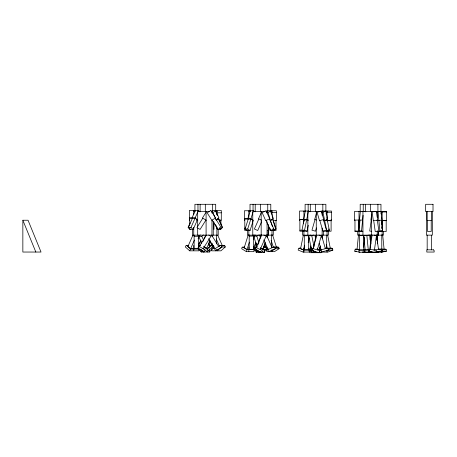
<?xml version="1.0" encoding="UTF-8"?>
<svg xmlns="http://www.w3.org/2000/svg" width="457" height="457" viewBox="0 0 457 457"><rect width="100%" height="100%" fill="white"/><g stroke="black" fill="none" stroke-linecap="round" stroke-linejoin="round"><path stroke-width="0.69" d="M359.916 252.235L354.769 251.213L354.918 249.756L355.5 249.134L357.323 249.134M360.362 211.334L359.493 220.063L362.612 220.063M358.494 234.841L357.048 249.385L359.516 249.876M362.801 231.539L358.928 231.025L360.013 220.114M358.928 231.025L361.527 231.025L363.081 215.367M363.526 247.231L364.486 237.531M369.822 249.385L371.267 234.841M363.292 252.538L377.87 252.538L377.968 251.573M370.878 220.063L371.73 214.025M371.244 220.114L369.707 231.025L371.53 231.282M370.061 249.385L372.107 234.841M374.426 250.002L376.471 235.452L373.975 235.104M305.322 211.037L303.602 219.509L304.802 219.994M307.955 220.114L306.71 219.611L304.111 219.611L301.963 230.202L304.459 231.213L307.058 231.213L308.264 225.255M303.317 235.212L300.586 248.659L303.585 249.876L304.539 245.169M299.883 230.202L304.562 230.202L306.71 219.611M299.518 219.509L306.721 219.509L308.435 211.037L310.234 211.762M303.145 252.093L303.574 249.979L299.078 248.157L298.438 248.659L298.153 250.07L303.145 252.093L309.063 252.093L309.063 248.157M308.201 242.478L309.155 237.771M310.194 250.15L310.52 248.557L311.731 248.557M311.028 248.659L311.297 247.317M311.16 248.659L310.874 250.07L312.085 250.07M312.639 249.619L312.856 248.557M313.502 247.985L316.09 235.212M319.477 249.876L320.294 245.843M321.928 237.771L322.339 235.755M311.286 249.859L310 250.379L309.646 251.287L309.932 252.704L321.054 252.704L321.34 251.287M256.571 252.521L256.149 251.179L256.411 250.208L257.622 250.208M316.524 212.991L314.656 219.509L316.467 220.028M315.004 219.611L311.971 230.202L315.501 231.213L316.45 227.9M309.852 249.876L311.011 245.843M309.595 252.093L310.206 249.979L308.641 249.528M313.034 248.659L316.89 235.212M317.272 249.876L321.317 235.755L318.9 235.058M247.774 218.8L250.31 210.746M244.792 229.014L245.209 227.672M247.471 230.505L245.101 229.014L248.271 218.949M245.101 229.014L247.7 229.014L250.864 218.949L253.241 220.44M244.426 218.8L250.887 218.8L253.424 210.746L255.132 211.82M248.22 234.967L244.204 247.717L247.054 249.511L248.922 249.511M250.864 218.949L244.798 218.949L244.798 230.505L250.07 230.505L253.029 221.114M247.054 249.511L249.379 242.13M244.581 246.969L242.073 247.346L241.65 248.688L246.397 251.67L247.031 249.659L253.978 249.659M253.338 239.445L254.183 236.76M256.131 242.975L254.378 248.688L255.589 248.688M257.834 244.986L261.004 234.921M265.277 242.084L262.952 249.465L260.673 248.031M192.02 217.949L195.322 210.477M189.986 223.13L188.061 227.489L190.261 229.437M190.575 229.437L188.37 227.489L192.5 218.143M190.969 227.489L195.099 218.143L197.298 220.091L193.168 229.437L190.969 227.489L188.37 227.489M189.341 217.949L195.133 217.949L198.441 210.477L200.023 211.877M192.9 235.224L187.947 246.437L190.592 248.774L193.705 248.774M188.404 245.466L185.873 245.7L185.319 246.946L189.724 250.836L190.552 248.968L198.892 248.968M190.592 248.774L194.442 240.051M198.11 238.805L198.938 236.937M193.911 249.591L193.362 250.836L189.724 250.836M198.664 245.815L200.863 240.833M202.925 241.456L205.679 235.224M210.06 240.673L206.484 248.774L203.839 246.437M261.547 211.985L258.513 218.8L261.65 220.194M258.851 218.949L254.372 229.014L257.725 230.505L261.644 221.702M253.818 236.218L254.389 234.938M253.864 246.951L255.851 242.478M256.126 247.671L261.815 234.892M260.153 249.465L266.128 236.041L263.826 235.018M206.438 211.625L202.485 217.949L206.227 220.285M202.799 218.143L196.961 227.489L200.075 229.437L205.913 220.091M198.287 244.621L200.88 240.468M199.372 246.437L206.415 235.166M203.108 248.774L210.894 236.315L208.758 234.978M216.247 220.091L218.446 218.143L222.576 227.489L220.371 229.437L219.549 227.563M200.286 234.915L198.698 236.315L201.726 243.164M194.116 236.315L201.817 236.315L203.399 234.915M220.063 229.437L222.262 227.489L218.138 218.143M206.073 248.774L207.318 248.774L209.963 246.437L208.586 243.324M211.323 245.466L207.358 248.968L208.186 250.836L212.591 246.946L212.037 245.7L208.9 245.466M209.146 252.001L213.55 248.111L212.728 246.243M216.721 249.591L217.275 250.836L221.679 246.946L225.312 246.946L224.764 245.7L224.044 245.466L220.411 245.466M225.312 246.946L220.908 250.836L217.275 250.836M266.722 212.539L267.968 212.539L270.812 210.746L273.349 218.8L270.498 220.594M270.481 220.44L272.852 218.949L276.022 229.014L273.646 230.505L273.012 228.494M255.4 235.012L253.692 236.092L257.068 246.826M249.202 236.092L256.805 236.092L258.513 235.012M273.337 230.505L275.708 229.014L272.538 218.949M266.414 236.092L267.556 235.372M262.741 248.437L263.878 247.717L263.455 246.374M263.192 248.317L265.323 246.969L266.008 247.346L266.431 248.688L264.06 250.179M258.908 252.521L260.096 251.773M264.323 251.401L267.288 249.533L266.654 247.523M271.961 250.927L275.52 248.688L279.158 248.688L278.736 247.346L278.05 246.969L274.411 246.969L275.097 247.346L278.736 247.346M279.158 248.688L274.411 251.67L266.831 251.67L266.831 246.969M321.659 211.522L322.859 211.037M321.734 212.248L322.979 212.248L325.972 211.037L327.692 219.509L324.699 220.725L323.453 220.725M325.31 220.371L327.183 219.611L329.331 230.202L326.835 231.213L323.927 231.213M310.492 235.024L308.698 235.755L311.56 249.876M304.293 235.755L311.811 235.755L313.611 235.024M326.521 231.213L329.017 230.202L328.749 228.877M321.42 235.755L322.619 235.269M312.268 252.704L314.142 251.944M326.698 251.082L329.194 250.07L332.833 250.07L332.547 248.659L331.902 248.157L328.269 248.157L328.909 248.659L332.547 248.659M332.833 250.07L327.84 252.093L321.917 252.093M376.757 211.58L377.99 211.334M376.774 211.951L381.109 211.334L381.972 220.063L377.019 220.68M357.585 231.539L359.516 231.156M379.658 231.539L382.229 231.025M377.373 231.539L382.543 231.025L381.458 220.114M359.379 235.452L366.857 235.452L368.708 235.087M370.153 249.631L364.669 250.053L364.886 252.235L368.519 252.235L371.735 251.596M364.886 252.235L366.171 251.978M365.629 252.538L368.199 252.03M378.893 251.978L377.608 252.235L382.149 252.235L382.149 249.134M381.247 252.235L386.388 251.213L386.245 249.756L385.657 249.134L378.293 249.134M373.786 250.053L380.333 249.134L381.161 249.756L381.367 251.213L374.094 252.235M365.817 252.355L364.492 252.538L364.355 251.573M198.441 210.477L189.341 210.477L189.341 220.285M212.197 210.477L221.291 210.477L221.291 220.285L219.406 220.285M253.424 210.746L244.426 210.746L244.426 220.594M267.385 210.746L270.812 210.746M271.03 210.746L276.382 210.746L276.382 220.594L273.235 220.594M308.435 211.037L299.518 211.037L299.518 220.725M322.545 211.037L331.468 211.037L331.468 220.725L327.058 220.725M377.682 211.334L386.553 211.334L386.553 220.68L382.149 220.68M193.751 211.642L195.156 211.642M209.352 211.642L197.681 211.642L197.681 226.598M211.328 211.642L212.665 211.642L212.665 204.296M216.121 211.642L217.526 211.642M248.837 211.642L250.242 211.642M265.094 211.642L252.772 211.642L252.772 235.149M266.414 211.642L267.751 211.642L267.751 204.296M270.567 211.642L271.972 211.642M303.922 211.642L305.327 211.642M325.652 211.642L327.698 211.642M359.013 211.642L361.121 211.642M380.692 211.642L382.149 211.642M382.149 211.951L386.553 211.951M327.058 212.248L331.468 212.248M271.972 212.539L276.382 212.539M216.886 212.813L221.291 212.813M195.099 218.143L189.706 218.143L189.706 225.484M219.092 220.091L220.925 220.091L220.925 224.153M354.603 220.063L359.013 220.063M22.85 220.234L28.043 220.234L41.027 252.041L22.85 252.041L22.85 220.234L35.835 252.041M196.533 220.285L197.778 220.285L195.133 217.949M323.39 220.622L324.687 220.622M327.429 220.622L331.102 220.622M376.939 220.628L378.887 220.628M217.252 229.437L220.925 229.437M328.035 230.202L329.331 230.202M267.813 230.505L269.036 230.505L269.036 227.152M354.969 231.025L358.642 231.025M379.944 231.025L382.543 231.025M303.557 231.213L299.883 231.213L299.883 219.611L303.557 219.611L303.557 223.844M327.429 231.213L331.102 231.213L331.102 219.611M359.533 231.539L354.969 231.539L354.969 220.114M200.526 245.466L198.595 245.7L199.806 245.7M213.031 245.466L211.745 245.7L213.67 245.7M224.764 245.7L221.125 245.7L221.679 246.946M213.031 246.946L214.316 246.946M257.302 246.969L254.8 247.346L256.617 247.346M263.506 246.969L265.323 246.969M211.128 248.111L213.55 248.111M299.078 248.157L300.9 248.157M325.133 248.157L327.058 248.157M266.831 248.688L268.116 248.688M325.133 248.659L326.418 248.659M370.518 249.333L369.307 249.333L369.09 251.516L374.232 252.538M264.26 249.533L267.288 249.533M380.864 249.756L382.149 249.756M382.023 249.134L382.606 249.756L386.245 249.756M303.922 249.979L309.063 249.979M312.262 249.979L311.051 249.979L311.48 252.093L315.113 252.093L314.902 251.036M368.302 250.002L365.183 250.002L363.738 235.452M359.013 250.053L364.155 250.053M310 250.379L311.211 250.379M313.639 250.676L312.428 250.676L317.421 252.704M201.091 250.756L203.022 250.756M256.149 251.179L258.571 251.179M354.769 251.213L356.591 251.213M378.933 251.213L382.149 251.213M386.388 251.213L382.755 251.213L382.606 249.756M309.646 251.287L311.463 251.287M246.397 251.67L253.978 251.67L253.978 246.969M260.479 251.67L258.051 251.67L257.628 250.333M363.892 249.562L365.406 249.773M363.761 251.767L365.08 251.956M381.075 211.58L382.309 211.825M365.948 211.825L363.481 211.334L354.603 211.334L354.603 220.68M361.527 231.025L362.812 231.282M376.237 235.206L377.471 235.452L376.939 240.302L376.808 238.92M375.3 252.03L377.87 252.538M355.5 249.134L359.47 249.922M362.264 251.978L363.549 252.235M325.395 211.277L326.595 211.762M306.721 219.509L308.515 220.24M304.111 219.611L305.362 220.114M304.562 230.202L307.058 231.213M317.135 248.819L320.985 250.379M317.678 249.145L318.877 249.631M319.18 251.944L321.054 252.704M250.887 218.8L253.167 220.234M247.7 229.014L250.07 230.505M253.258 235.372L254.395 236.092M260.661 247.86L264.397 250.208L264.66 251.179L264.237 252.521L261.867 251.03M257.045 250.282L260.604 252.521M256.154 249.808L257.937 250.927M254.115 249.91L256.486 251.401M242.758 246.969L247.031 249.659M215.327 210.94L216.384 211.877M198.155 235.378L199.212 236.315M203.879 246.243L207.844 249.745L208.009 250.756L207.461 252.001L203.057 248.111M200.492 249.105L203.822 252.001M198.549 249.408L201.486 252.001M186.587 245.466L190.552 248.968M215.253 218.143L221.091 227.489L217.978 229.437L212.139 220.091M211.637 235.166L218.68 246.437M208.638 238.685L214.944 248.774M269.379 218.949L273.857 229.014L270.504 230.505L266.02 220.44M266.42 234.938L272.109 247.717M263.82 239.925L268.088 249.511M215.31 210.477L217.515 215.458M216.127 225.695L217.778 229.437M215.264 224.45L217.463 229.437M217.732 235.224L222.41 245.815M216.27 238.96L219.571 246.437M209.769 240.833L212.248 246.437M205.01 235.224L205.559 236.469M201.817 236.315L203.468 240.051M206.77 247.528L207.318 248.774M202.622 250.756L203.176 252.001M270.715 211.42L271.344 213.43M272.189 216.115L272.823 218.126M267.968 212.539L272.378 226.483M272.589 234.967L276.394 247.048M270.104 228.494L270.738 230.505L276.011 230.505L276.011 220.291M275.097 247.346L275.52 248.688M271.161 240.336L273.486 247.717M264.889 243.644L266.157 247.671M259.867 234.967L260.707 237.651M256.805 236.092L258.919 242.798M323.396 219.611L326.435 230.202L322.905 231.213L319.866 220.622M321.511 235.212L325.367 248.659M319.203 243.153L321.134 249.876M311.583 251.761L311.851 252.704M326.058 212.991L326.327 214.293M326.983 217.555L327.246 218.857M327.669 235.212L330.394 248.659M322.979 212.248L326.835 231.213M328.909 248.659L329.194 250.07M326.464 244.626L327.281 248.659M320.466 248.557L320.894 250.676M319.683 247.317L319.957 248.659M319.82 248.659L320.106 250.07M314.947 235.212L315.627 238.577M311.811 235.755L313.993 246.512M377.333 220.114L378.864 231.025L375.231 231.539L373.695 220.628M376.471 234.841L378.516 249.385M380.927 212.676L381.064 214.025M381.395 217.378L381.532 218.72M382.663 234.841L384.108 249.385M381.349 222.159L381.555 224.204M381.824 226.935L382.029 228.98M378.019 211.951L379.973 231.539M369.942 234.841L370.838 243.844M366.857 235.452L368.519 252.235M359.139 220.8L359.413 223.524M432.316 211.642L432.316 235.149L426.438 235.149L426.438 211.642M431.579 211.642L431.579 220.457L427.175 220.457L427.175 211.642M431.579 235.149L431.579 249.836M431.214 220.457L431.214 231.476L427.541 231.476L427.541 220.457M427.175 235.149L427.175 249.836M383.457 231.585L383.457 235.149L357.7 235.149L357.7 231.585M382.149 211.334L382.149 228.734M382.149 230.871L382.149 235.149M381.778 234.841L381.778 249.385M380.967 211.642L380.967 204.296L360.19 204.296L360.19 211.642M378.527 231.585L378.527 235.149M378.213 231.585L378.213 235.149M377.922 204.296L377.922 211.642L362.944 211.642L362.944 235.149M377.373 234.841L377.373 243.844M377.225 211.642L377.225 217.343M377.225 230.871L377.225 235.149M371.352 211.642L371.352 235.149M370.581 204.296L370.581 211.642M370.027 234.841L370.027 239.691M369.662 251.516L369.662 252.538M365.383 204.296L365.383 211.642M364.155 249.134L364.155 252.235L359.013 252.235L359.013 249.134M363.783 235.452L363.783 250.002L359.379 250.002L359.379 234.841M363.235 204.296L363.235 211.642M359.013 211.334L359.013 235.149M358.642 220.114L358.642 231.539M328.372 230.871L328.372 235.149L302.614 235.149L302.614 230.871M327.058 211.037L327.058 220.902M327.058 230.871L327.058 235.149M327.058 249.979L327.058 252.093M326.692 235.246L326.692 248.659M325.881 211.642L325.881 204.296L305.105 204.296L305.105 211.642M323.436 230.871L323.436 235.149M322.836 204.296L322.836 211.642L307.858 211.642L307.858 235.149M322.288 235.246L322.288 238.777M322.139 211.642L322.139 215.207M322.139 228.026L322.139 235.149M319.717 248.557L319.717 250.379M316.261 211.642L316.261 235.149M315.49 204.296L315.49 211.642M311.268 248.557L311.268 249.973M310.297 204.296L310.297 211.642M308.698 235.246L308.698 249.876L304.293 249.876L304.293 235.246M308.149 204.296L308.149 211.642M303.922 211.037L303.922 221.616M303.922 230.871L303.922 235.149M303.922 248.157L303.922 252.093M273.286 230.162L273.286 235.149L247.523 235.149L247.523 230.162M271.972 210.746L271.972 215.224M271.972 230.162L271.972 235.149M271.972 246.969L271.972 247.346M271.972 249.659L271.972 251.67M271.607 234.898L271.607 247.014M270.79 211.642L270.79 204.296L250.019 204.296L250.019 210.974M268.35 224.461L268.35 235.149M268.042 230.162L268.042 235.149M267.196 234.898L267.196 237.829M267.054 211.642L267.054 213.065M267.054 221.616L267.054 235.149M264.626 249.533L264.626 252.521L256.183 252.521L256.183 249.533M264.26 244.518L264.26 247.346M261.175 211.642L261.175 235.149M260.404 204.296L260.404 211.642M259.856 234.955L259.856 236.372M259.485 251.327L259.485 252.521M256.548 243.815L256.548 247.346M255.212 204.296L255.212 211.642M253.612 234.898L253.612 249.511L249.202 249.511L249.202 234.898M253.058 204.296L253.058 210.974M248.837 210.746L248.837 217.458M248.837 230.162L248.837 235.149M248.837 246.969L248.837 251.67M218.2 229.448L218.2 235.149L192.437 235.149L192.437 229.448M216.886 210.477L216.886 214.847M216.886 228.026L216.886 235.149M216.886 249.539L216.886 250.836L211.745 250.836L211.745 249.539M216.521 235.149L216.521 243.929M215.704 211.642L215.704 204.296L194.928 204.296L194.928 210.974M213.95 222.091L213.95 229.437M213.265 221.616L213.265 235.149M212.111 235.361L212.111 236.749M212.111 243.238L212.111 245.746M211.962 211.642L211.962 213.065M211.962 220.188L211.962 235.149M209.54 248.762L209.54 252.001L201.091 252.001L201.091 249.745M209.175 241.593L209.175 245.746M206.09 211.642L206.09 235.149M205.319 204.296L205.319 211.642M201.463 241.85L201.463 243.667M200.126 204.296L200.126 211.642M198.892 245.466L198.892 250.836L193.751 250.836L193.751 245.466M198.521 235.149L198.521 248.774L194.116 248.774L194.116 235.149M197.972 204.296L197.972 210.974M197.681 228.026L197.681 235.149M193.751 210.477L193.751 214.55M193.751 227.312L193.751 235.149M193.38 228.1L193.38 229.437L189.706 229.437L189.706 228.1M369.696 249.333L369.393 251.516L376.665 252.538L376.871 251.087L376.242 250.259L369.696 249.333M312.679 248.557L312.074 250.676L319.135 252.704L319.54 251.287L319.037 250.379L312.679 248.557M255.789 247.523L254.892 249.533L261.604 252.521L262.204 251.179L261.827 250.208L255.789 247.523M199.063 246.243L197.892 248.111L204.125 252.001L204.902 250.756L204.667 249.745L199.063 246.243M215.624 210.477L212.979 212.813L216.281 220.285L218.926 217.949L215.624 210.477M210.894 210.477L207.158 212.813L211.831 220.285L215.567 217.949L210.894 210.477M220.234 245.466L214.63 248.968L215.801 250.836L222.028 246.946L221.251 245.7L220.234 245.466M266.128 210.746L262.101 212.539L265.688 220.594L269.71 218.8L266.128 210.746M273.789 246.969L267.751 249.659L268.647 251.67L275.354 248.688L274.76 247.346L273.789 246.969M321.317 211.037L317.084 212.248L319.512 220.725L323.75 219.509L321.317 211.037M327.132 248.157L320.78 249.979L321.385 252.093L328.446 250.07L328.04 248.659L327.132 248.157M376.471 211.334L372.107 211.951L373.335 220.68L377.699 220.063L376.471 211.334M433.013 204.296L425.667 204.296L425.667 211.642L433.013 211.642L433.013 204.296M386.188 220.628L382.515 220.628L382.515 231.539L386.188 231.539L386.188 220.628M433.413 249.836L426.804 249.836L426.804 252.041L434.15 252.041L434.15 250.573L433.413 249.836"/></g></svg>
